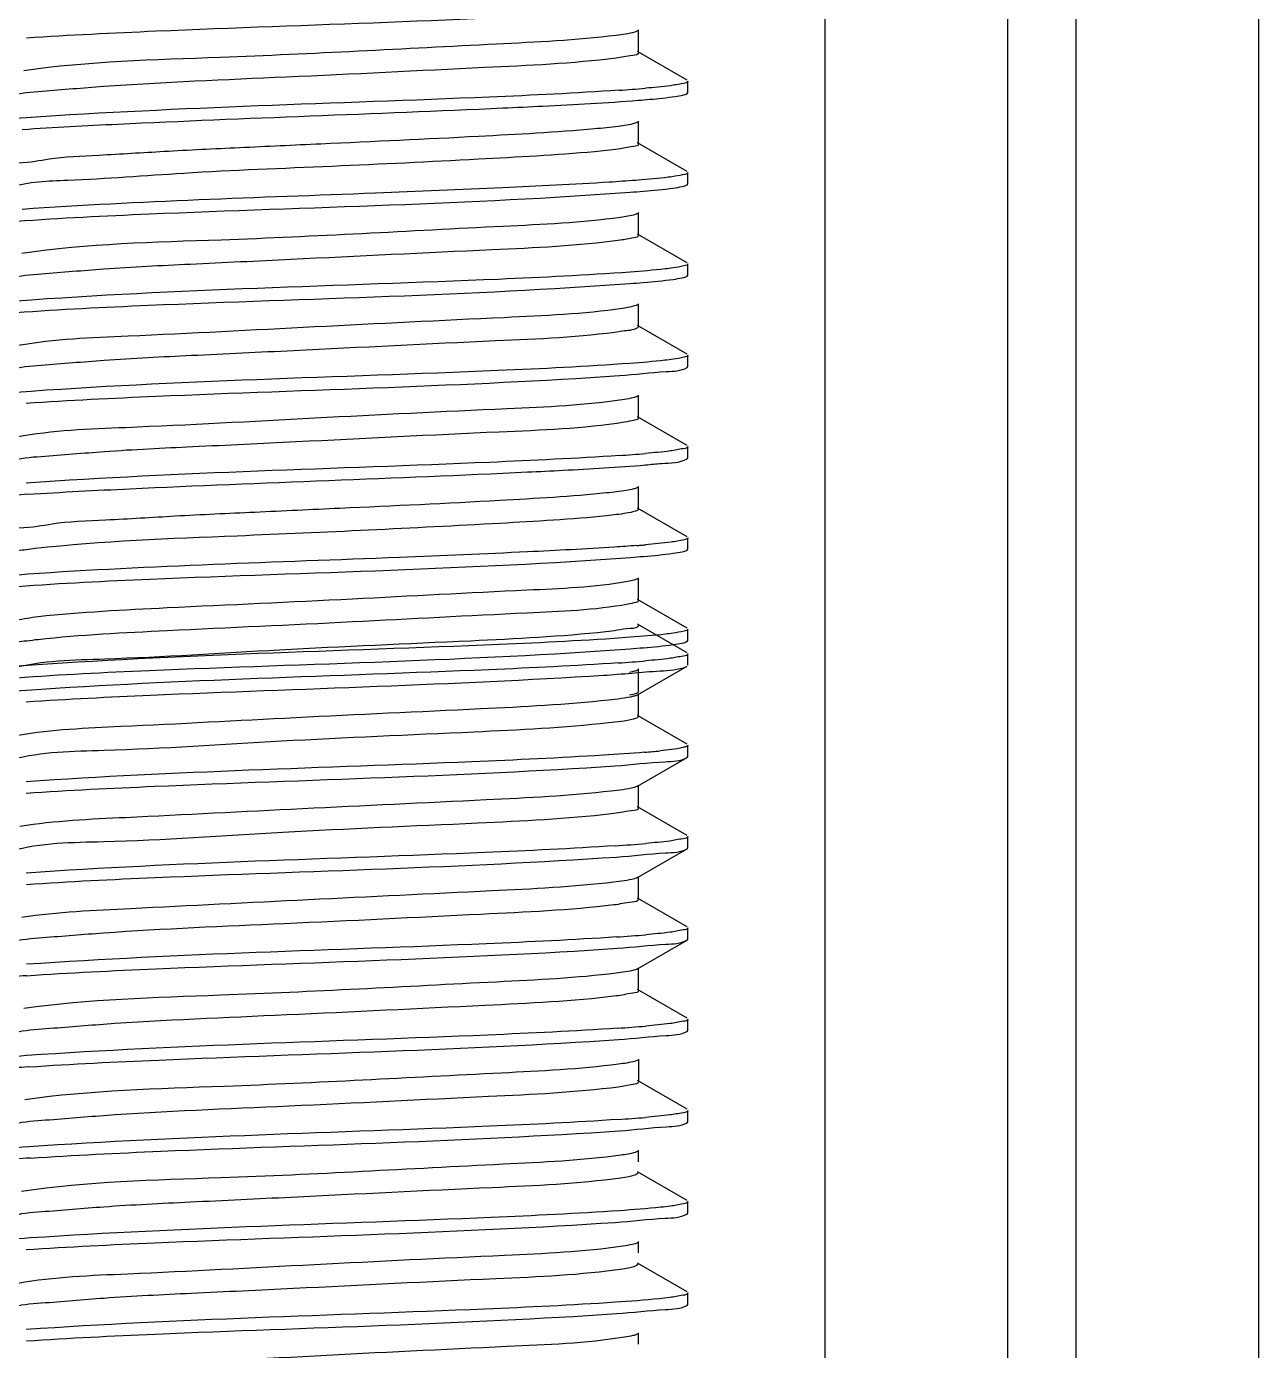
# Model space of a CAD drawing. Extents: x 1725261 to 1937680, y 860327 to 1571294.
# Drawn here: x 1825675 to 1825996.3, y 1250140.7 to 1250486 of the extents above; entities that cross this region are included whole.
import ezdxf

# ---------------------------------------------------------------- set-up
doc = ezdxf.new("R2010")
doc.units = 0
doc.header["$LTSCALE"] = 1000
doc.header["$MEASUREMENT"] = 0

msp = doc.modelspace()

# ---------------------------------------------------------------- linework, layer by layer
at = {"linetype": 'Continuous'}
for p, q in [((1825883.22, 1253335.18), (1825883.22, 1248594.16)), ((1825930.85, 1253335.18), (1825930.85, 1248594.16)), ((1825948.71, 1253335.18), (1825948.71, 1248594.16)), ((1825996.33, 1253335.18), (1825996.33, 1248594.16)), ((1825834.61, 1250479.2), (1825834.61, 1250485.16)), ((1825847.28, 1250472.02), (1825834.35, 1250479.51)), ((1825847.5, 1250468.79), (1825847.5, 1250471.76)), ((1825847.5, 1250468.79), (1825847.5, 1250471.76)), ((1825847.28, 1250468.52), (1825847.5, 1250468.79)), ((1825834.61, 1250455.39), (1825834.61, 1250461.34)), ((1825847.28, 1250448.21), (1825834.35, 1250455.69)), ((1825847.5, 1250444.97), (1825847.5, 1250447.95)), ((1825847.5, 1250444.97), (1825847.5, 1250447.95)), ((1825834.53, 1250445.95), (1825833.92, 1250445.9)), ((1825847.28, 1250444.71), (1825847.5, 1250444.97)), ((1825834.61, 1250431.58), (1825834.61, 1250437.53)), ((1825847.28, 1250424.4), (1825834.35, 1250431.88)), ((1825847.5, 1250421.16), (1825847.5, 1250424.14)), ((1825847.5, 1250421.16), (1825847.5, 1250424.14)), ((1825847.28, 1250420.9), (1825847.5, 1250421.16)), ((1825834.61, 1250407.77), (1825834.61, 1250413.72)), ((1825847.28, 1250400.58), (1825834.35, 1250408.07)), ((1825847.5, 1250397.35), (1825847.5, 1250400.32)), ((1825847.5, 1250397.35), (1825847.5, 1250400.32)), ((1825847.28, 1250397.09), (1825847.5, 1250397.35)), ((1825834.61, 1250383.95), (1825834.61, 1250389.91)), ((1825847.28, 1250376.77), (1825834.35, 1250384.25)), ((1825847.5, 1250373.53), (1825847.5, 1250376.51)), ((1825847.5, 1250373.53), (1825847.5, 1250376.51)), ((1825847.28, 1250373.27), (1825847.5, 1250373.53)), ((1825834.61, 1250360.14), (1825834.61, 1250366.09)), ((1825847.28, 1250352.96), (1825834.35, 1250360.44)), ((1825847.28, 1250349.46), (1825847.5, 1250349.72)), ((1825847.5, 1250349.72), (1825847.5, 1250352.7)), ((1825847.5, 1250349.72), (1825847.5, 1250352.7)), ((1825834.61, 1250336.33), (1825834.61, 1250342.28)), ((1825847.28, 1250329.15), (1825834.35, 1250336.63)), ((1825847.28, 1250322.69), (1825834.35, 1250330.17)), ((1825847.5, 1250325.91), (1825847.5, 1250328.89)), ((1825847.5, 1250325.91), (1825847.5, 1250328.89)), ((1825847.28, 1250325.65), (1825847.5, 1250325.91)), ((1825847.5, 1250319.45), (1825847.5, 1250322.43)), ((1825847.5, 1250319.45), (1825847.5, 1250322.43)), ((1825834.35, 1250311.71), (1825847.28, 1250319.19)), ((1825834.61, 1250312.51), (1825834.61, 1250318.47)), ((1825847.11, 1250319.11), (1825847.28, 1250319.19)), ((1825834.35, 1250311.71), (1825834.28, 1250311.67)), ((1825834.61, 1250306.06), (1825834.61, 1250312.01)), ((1825834.61, 1250306.06), (1825834.28, 1250305.71)), ((1825847.28, 1250298.88), (1825834.35, 1250306.36)), ((1825847.5, 1250295.64), (1825847.5, 1250298.62)), ((1825847.5, 1250295.64), (1825847.5, 1250298.62)), ((1825834.35, 1250287.9), (1825847.28, 1250295.38)), ((1825847.28, 1250295.38), (1825847.5, 1250295.64)), ((1825834.61, 1250282.24), (1825834.61, 1250288.2)), ((1825847.28, 1250275.06), (1825834.35, 1250282.55)), ((1825847.5, 1250271.83), (1825847.5, 1250274.8)), ((1825847.5, 1250271.83), (1825847.5, 1250274.8)), ((1825834.35, 1250264.08), (1825847.28, 1250271.57)), ((1825847.28, 1250271.57), (1825847.5, 1250271.83)), ((1825834.61, 1250258.43), (1825834.61, 1250264.38)), ((1825847.28, 1250251.25), (1825834.35, 1250258.73)), ((1825847.5, 1250248.01), (1825847.5, 1250250.99)), ((1825847.5, 1250248.01), (1825847.5, 1250250.99)), ((1825834.35, 1250240.27), (1825847.28, 1250247.75)), ((1825847.28, 1250247.75), (1825847.5, 1250248.01)), ((1825834.61, 1250234.62), (1825834.61, 1250240.57)), ((1825847.28, 1250227.44), (1825834.35, 1250234.92)), ((1825847.5, 1250224.2), (1825847.5, 1250227.18)), ((1825847.5, 1250224.2), (1825847.5, 1250227.18)), ((1825847.28, 1250223.94), (1825847.5, 1250224.2)), ((1825834.61, 1250216.72), (1825834.61, 1250210.77)), ((1825847.28, 1250203.63), (1825834.35, 1250211.11)), ((1825847.5, 1250200.39), (1825847.5, 1250203.36)), ((1825847.5, 1250200.39), (1825847.5, 1250203.36)), ((1825847.28, 1250200.13), (1825847.5, 1250200.39)), ((1825834.61, 1250189.97), (1825834.61, 1250192.95)), ((1825847.28, 1250179.81), (1825834.35, 1250187.29)), ((1825847.5, 1250176.58), (1825847.5, 1250179.55)), ((1825847.5, 1250176.58), (1825847.5, 1250179.55)), ((1825847.28, 1250176.31), (1825847.5, 1250176.58)), ((1825834.61, 1250166.17), (1825834.61, 1250169.13)), ((1825847.28, 1250156), (1825834.35, 1250163.48)), ((1825847.28, 1250152.5), (1825847.5, 1250152.76)), ((1825847.5, 1250152.76), (1825847.5, 1250155.74)), ((1825847.5, 1250152.76), (1825847.5, 1250155.74)), ((1825834.61, 1250142.36), (1825834.61, 1250145.32))]:
    msp.add_line(p, q, dxfattribs=at)
for centre, radius, start, end in [((1825802.16, 1250877.91), 409.43, 273.8331, 274.8033), ((1825802.27, 1250781.3), 408.07, 273.8423, 274.8035), ((1825702.79, 1249949.72), 415.21, 93.7981, 94.8008), ((1825806.94, 1250700.01), 350.4, 274.451, 274.6348), ((1825810.75, 1250653.02), 303.26, 274.6342, 274.8518), ((1825802.01, 1250730.4), 411.26, 273.8184, 274.8056), ((1825819.08, 1250502.76), 206.72, 274.7435, 275.8811), ((1825800.88, 1250697.04), 425.57, 273.7257, 274.8047), ((1825801.32, 1250667.69), 420.01, 273.7603, 274.8059), ((1825702.39, 1249829.33), 410.06, 93.8289, 94.8034), ((1825801.71, 1250638.95), 415.07, 273.7925, 274.8061), ((1825703.09, 1249796.73), 418.88, 93.7677, 94.8057), ((1825801.63, 1250611.31), 411.26, 273.8662, 274.8539), ((1825703.64, 1249765.94), 425.88, 93.7244, 94.8042)]:
    msp.add_arc(centre, radius, start, end, dxfattribs=at)
for points, knots in [([(1825674.96, 1250483.06), (1825686.24, 1250483.83), (1825737.76, 1250486.31), (1825789.35, 1250487.5), (1825829.53, 1250490.23)], [0, 0, 0, 0, 0.219185, 1, 1, 1, 1]), ([(1825834.35, 1250484.86), (1825834.13, 1250484.73), (1825832.29, 1250484.13), (1825830.38, 1250483.92), (1825828.74, 1250483.72)], [0, 0, 0, 0, 0.135599, 1, 1, 1, 1]), ([(1825828.74, 1250483.72), (1825818.39, 1250482.43), (1825783.9, 1250480.79), (1825732.46, 1250477.87), (1825691.18, 1250476.92), (1825674.23, 1250474.49)], [0, 0, 0, 0, 0.202178, 0.668259, 1, 1, 1, 1]), ([(1825828.74, 1250477.76), (1825817.37, 1250476.35), (1825788.66, 1250475.06), (1825744.12, 1250472.77), (1825705.54, 1250471.28), (1825681.65, 1250469.28), (1825673.47, 1250468.68), (1825670.81, 1250467.86)], [0, 0, 0, 0, 0.217203, 0.543941, 0.846117, 0.947352, 1, 1, 1, 1]), ([(1825834.61, 1250479.2), (1825834.61, 1250478.65), (1825831.67, 1250478.35), (1825830.21, 1250477.95), (1825828.74, 1250477.76)], [0, 0, 0, 0, 0.270603, 1, 1, 1, 1]), ([(1825847.5, 1250471.76), (1825847.5, 1250471.33), (1825845.22, 1250471.04), (1825844.06, 1250470.73), (1825842.91, 1250470.58)], [0, 0, 0, 0, 0.271523, 1, 1, 1, 1]), ([(1825829.53, 1250469.4), (1825818.25, 1250468.63), (1825766.73, 1250466.15), (1825715.14, 1250464.96), (1825674.96, 1250462.22)], [0, 0, 0, 0, 0.219186, 1, 1, 1, 1]), ([(1825834.53, 1250466.78), (1825835.53, 1250466.86), (1825838.76, 1250467.14), (1825841.99, 1250467.45), (1825844.2, 1250467.79)], [0, 0, 0, 0, 0.307999, 1, 1, 1, 1]), ([(1825844.2, 1250467.79), (1825844.87, 1250467.89), (1825845.9, 1250468.08), (1825846.94, 1250468.33), (1825847.27, 1250468.52)], [0, 0, 0, 0, 0.636475, 1, 1, 1, 1]), ([(1825673.85, 1250459.17), (1825682.15, 1250459.75), (1825723.92, 1250461.9), (1825765.72, 1250463.25), (1825799.19, 1250464.79)], [0, 0, 0, 0, 0.198843, 1, 1, 1, 1]), ([(1825799.19, 1250464.79), (1825802.68, 1250464.94), (1825814.47, 1250465.51), (1825826.26, 1250466.13), (1825834.53, 1250466.78)], [0, 0, 0, 0, 0.29642, 1, 1, 1, 1]), ([(1825674.96, 1250462.22), (1825670.86, 1250461.94), (1825665.1, 1250461.14), (1825658.83, 1250461.04), (1825657.23, 1250460.12)], [0, 0, 0, 0, 0.6903, 1, 1, 1, 1]), ([(1825834.35, 1250461.04), (1825834.14, 1250460.92), (1825832.51, 1250460.37), (1825830.8, 1250460.17), (1825829.34, 1250459.98)], [0, 0, 0, 0, 0.138888, 1, 1, 1, 1]), ([(1825792.84, 1250457.34), (1825779.14, 1250456.62), (1825758.35, 1250455.68), (1825731.04, 1250454.4), (1825711.6, 1250453.5), (1825695.42, 1250452.41), (1825681.76, 1250451.89), (1825675.52, 1250450.32), (1825669.89, 1250450.42), (1825669.89, 1250449.44)], [0, 0, 0, 0, 0.333656, 0.505798, 0.66612, 0.803713, 0.909344, 0.976032, 1, 1, 1, 1]), ([(1825829.34, 1250459.98), (1825827.29, 1250459.71), (1825815.14, 1250458.51), (1825802.95, 1250457.88), (1825792.84, 1250457.34)], [0, 0, 0, 0, 0.16974, 1, 1, 1, 1]), ([(1825829.34, 1250454.03), (1825827.29, 1250453.76), (1825815.14, 1250452.56), (1825802.95, 1250451.93), (1825792.84, 1250451.39)], [0, 0, 0, 0, 0.16974, 1, 1, 1, 1]), ([(1825834.61, 1250455.39), (1825834.61, 1250454.89), (1825831.99, 1250454.56), (1825830.66, 1250454.2), (1825829.34, 1250454.03)], [0, 0, 0, 0, 0.272538, 1, 1, 1, 1]), ([(1825792.84, 1250451.39), (1825780.12, 1250450.72), (1825754.52, 1250449.47), (1825718.7, 1250448.12), (1825690.9, 1250445.88), (1825675.51, 1250445.56), (1825670.74, 1250444.03)], [0, 0, 0, 0, 0.312169, 0.628846, 0.877123, 1, 1, 1, 1]), ([(1825844.2, 1250446.95), (1825843.59, 1250446.86), (1825840.38, 1250446.43), (1825837.15, 1250446.15), (1825834.53, 1250445.95)], [0, 0, 0, 0, 0.190994, 1, 1, 1, 1]), ([(1825847.5, 1250447.95), (1825847.5, 1250447.63), (1825845.91, 1250447.29), (1825845.03, 1250447.08), (1825844.2, 1250446.95)], [0, 0, 0, 0, 0.277611, 1, 1, 1, 1]), ([(1825672.39, 1250435.25), (1825683.89, 1250436.09), (1825737.24, 1250438.69), (1825790.67, 1250439.73), (1825832.43, 1250442.81)], [0, 0, 0, 0, 0.216008, 1, 1, 1, 1]), ([(1825799.19, 1250443.95), (1825788.12, 1250443.44), (1825746.34, 1250441.67), (1825704.52, 1250440.48), (1825673.85, 1250438.33)], [0, 0, 0, 0, 0.264864, 1, 1, 1, 1]), ([(1825833.92, 1250445.9), (1825831.6, 1250445.72), (1825820.03, 1250444.93), (1825808.44, 1250444.37), (1825799.19, 1250443.95)], [0, 0, 0, 0, 0.200777, 1, 1, 1, 1]), ([(1825832.43, 1250442.81), (1825833.58, 1250442.9), (1825837.33, 1250443.19), (1825841.08, 1250443.53), (1825843.66, 1250443.89)], [0, 0, 0, 0, 0.307522, 1, 1, 1, 1]), ([(1825843.66, 1250443.89), (1825844.45, 1250444), (1825845.65, 1250444.22), (1825846.89, 1250444.49), (1825847.27, 1250444.71)], [0, 0, 0, 0, 0.642871, 1, 1, 1, 1]), ([(1825829.91, 1250436.24), (1825819.76, 1250434.84), (1825784.95, 1250433.29), (1825732.99, 1250430.17), (1825690.92, 1250429.4), (1825673.75, 1250426.79)], [0, 0, 0, 0, 0.196411, 0.666993, 1, 1, 1, 1]), ([(1825834.35, 1250437.23), (1825834.16, 1250437.12), (1825832.72, 1250436.61), (1825831.2, 1250436.42), (1825829.91, 1250436.24)], [0, 0, 0, 0, 0.142204, 1, 1, 1, 1]), ([(1825829.91, 1250430.29), (1825818.8, 1250428.76), (1825790.08, 1250427.53), (1825752.66, 1250425.65), (1825718.91, 1250424.05), (1825697.16, 1250422.99), (1825681.58, 1250421.62), (1825673.29, 1250421.07), (1825670.67, 1250420.2)], [0, 0, 0, 0, 0.210757, 0.539438, 0.704601, 0.845971, 0.948094, 1, 1, 1, 1]), ([(1825834.61, 1250431.58), (1825834.61, 1250431.13), (1825832.3, 1250430.77), (1825831.09, 1250430.45), (1825829.91, 1250430.29)], [0, 0, 0, 0, 0.27426, 1, 1, 1, 1]), ([(1825843.66, 1250423.06), (1825842.95, 1250422.96), (1825839.21, 1250422.5), (1825835.46, 1250422.2), (1825832.43, 1250421.98)], [0, 0, 0, 0, 0.191306, 1, 1, 1, 1]), ([(1825847.5, 1250424.14), (1825847.5, 1250423.77), (1825845.62, 1250423.45), (1825844.62, 1250423.19), (1825843.66, 1250423.06)], [0, 0, 0, 0, 0.274588, 1, 1, 1, 1]), ([(1825672.24, 1250411.43), (1825683.73, 1250412.27), (1825737.12, 1250414.87), (1825790.57, 1250415.92), (1825832.38, 1250419)], [0, 0, 0, 0, 0.215575, 1, 1, 1, 1]), ([(1825832.43, 1250421.98), (1825820.99, 1250421.13), (1825767.64, 1250418.53), (1825714.21, 1250417.47), (1825672.39, 1250414.41)], [0, 0, 0, 0, 0.214793, 1, 1, 1, 1]), ([(1825832.38, 1250419), (1825833.54, 1250419.08), (1825837.3, 1250419.38), (1825841.06, 1250419.71), (1825843.64, 1250420.08)], [0, 0, 0, 0, 0.307509, 1, 1, 1, 1]), ([(1825843.64, 1250420.08), (1825844.44, 1250420.19), (1825845.65, 1250420.4), (1825846.89, 1250420.68), (1825847.27, 1250420.9)], [0, 0, 0, 0, 0.64301, 1, 1, 1, 1]), ([(1825830.45, 1250412.51), (1825820.25, 1250411.01), (1825793.39, 1250409.84), (1825750.4, 1250407.72), (1825708.18, 1250405.44), (1825682.27, 1250404.47), (1825672.83, 1250402.83)], [0, 0, 0, 0, 0.195765, 0.5095, 0.817954, 1, 1, 1, 1]), ([(1825834.35, 1250413.42), (1825833.93, 1250413.18), (1825832.6, 1250412.87), (1825831.29, 1250412.63), (1825830.45, 1250412.51)], [0, 0, 0, 0, 0.360057, 1, 1, 1, 1]), ([(1825830.45, 1250406.55), (1825819.49, 1250404.95), (1825790.78, 1250403.79), (1825753.3, 1250401.86), (1825719.27, 1250400.25), (1825697.28, 1250399.19), (1825681.58, 1250397.79), (1825673.23, 1250397.26), (1825670.62, 1250396.36)], [0, 0, 0, 0, 0.20733, 0.536865, 0.70321, 0.84565, 0.948324, 1, 1, 1, 1]), ([(1825834.61, 1250407.77), (1825834.61, 1250407.63), (1825833.16, 1250406.66), (1825831.77, 1250406.75), (1825830.45, 1250406.55)], [0, 0, 0, 0, 0.0912, 1, 1, 1, 1]), ([(1825832.38, 1250398.16), (1825820.92, 1250397.32), (1825767.54, 1250394.71), (1825714.08, 1250393.66), (1825672.24, 1250390.59)], [0, 0, 0, 0, 0.215095, 1, 1, 1, 1]), ([(1825843.64, 1250399.24), (1825842.93, 1250399.14), (1825839.19, 1250398.68), (1825835.42, 1250398.38), (1825832.38, 1250398.16)], [0, 0, 0, 0, 0.191314, 1, 1, 1, 1]), ([(1825847.5, 1250400.32), (1825847.5, 1250399.95), (1825845.61, 1250399.63), (1825844.61, 1250399.38), (1825843.64, 1250399.24)], [0, 0, 0, 0, 0.274525, 1, 1, 1, 1]), ([(1825674.88, 1250387.8), (1825686.17, 1250388.57), (1825737.74, 1250391.06), (1825789.38, 1250392.24), (1825829.61, 1250394.99)], [0, 0, 0, 0, 0.219065, 1, 1, 1, 1]), ([(1825829.61, 1250394.99), (1825833.7, 1250395.27), (1825839.43, 1250396.06), (1825845.68, 1250396.17), (1825847.27, 1250397.09)], [0, 0, 0, 0, 0.690194, 1, 1, 1, 1]), ([(1825830.95, 1250388.77), (1825820.82, 1250387.19), (1825793.78, 1250386.08), (1825750.41, 1250383.92), (1825707.83, 1250381.55), (1825681.76, 1250380.69), (1825672.41, 1250378.94)], [0, 0, 0, 0, 0.193557, 0.5097, 0.820432, 1, 1, 1, 1]), ([(1825834.35, 1250389.6), (1825833.98, 1250389.39), (1825832.82, 1250389.1), (1825831.68, 1250388.89), (1825830.95, 1250388.77)], [0, 0, 0, 0, 0.365495, 1, 1, 1, 1]), ([(1825830.95, 1250382.82), (1825820.16, 1250381.13), (1825791.48, 1250380.05), (1825753.97, 1250378.07), (1825719.65, 1250376.45), (1825697.42, 1250375.4), (1825681.6, 1250373.96), (1825673.18, 1250373.46), (1825670.58, 1250372.54)], [0, 0, 0, 0, 0.203778, 0.534105, 0.701642, 0.84519, 0.948477, 1, 1, 1, 1]), ([(1825834.61, 1250383.95), (1825834.61, 1250383.59), (1825832.85, 1250383.2), (1825831.87, 1250382.96), (1825830.95, 1250382.82)], [0, 0, 0, 0, 0.279238, 1, 1, 1, 1]), ([(1825829.61, 1250374.15), (1825818.33, 1250373.38), (1825766.75, 1250370.9), (1825715.11, 1250369.71), (1825674.88, 1250366.96)], [0, 0, 0, 0, 0.219073, 1, 1, 1, 1]), ([(1825847.5, 1250376.51), (1825847.5, 1250376.08), (1825845.23, 1250375.79), (1825844.08, 1250375.48), (1825842.93, 1250375.33)], [0, 0, 0, 0, 0.271595, 1, 1, 1, 1]), ([(1825805.69, 1250369.84), (1825808.75, 1250369.99), (1825819, 1250370.5), (1825829.24, 1250371.08), (1825836.4, 1250371.69)], [0, 0, 0, 0, 0.29883, 1, 1, 1, 1]), ([(1825836.4, 1250371.69), (1825837.8, 1250371.81), (1825841.38, 1250372.29), (1825845.32, 1250372.14), (1825847.27, 1250373.27)], [0, 0, 0, 0, 0.383631, 1, 1, 1, 1]), ([(1825675.29, 1250364.02), (1825684.16, 1250364.61), (1825727.62, 1250366.79), (1825771.11, 1250368.18), (1825805.69, 1250369.84)], [0, 0, 0, 0, 0.204374, 1, 1, 1, 1]), ([(1825831.42, 1250365.03), (1825829.72, 1250364.75), (1825818.76, 1250363.5), (1825807.75, 1250362.91), (1825798.46, 1250362.4)], [0, 0, 0, 0, 0.156149, 1, 1, 1, 1]), ([(1825834.35, 1250365.79), (1825834.02, 1250365.6), (1825833.03, 1250365.33), (1825832.05, 1250365.14), (1825831.42, 1250365.03)], [0, 0, 0, 0, 0.371732, 1, 1, 1, 1]), ([(1825798.46, 1250362.4), (1825784.54, 1250361.62), (1825763.22, 1250360.65), (1825735, 1250359.33), (1825714.49, 1250358.41), (1825697.28, 1250357.26), (1825682.64, 1250356.76), (1825675.98, 1250355.06), (1825669.88, 1250355.24), (1825669.89, 1250354.19)], [0, 0, 0, 0, 0.324234, 0.49621, 0.658258, 0.798515, 0.906808, 0.975392, 1, 1, 1, 1]), ([(1825834.61, 1250360.14), (1825834.61, 1250359.82), (1825833.1, 1250359.42), (1825832.23, 1250359.22), (1825831.42, 1250359.08)], [0, 0, 0, 0, 0.282702, 1, 1, 1, 1]), ([(1825798.46, 1250356.44), (1825775.63, 1250355.17), (1825735.24, 1250353.25), (1825694.76, 1250351.79), (1825677.27, 1250349.85)], [0, 0, 0, 0, 0.565123, 1, 1, 1, 1]), ([(1825831.42, 1250359.08), (1825829.72, 1250358.8), (1825818.76, 1250357.54), (1825807.75, 1250356.96), (1825798.46, 1250356.44)], [0, 0, 0, 0, 0.156149, 1, 1, 1, 1]), ([(1825677.27, 1250349.85), (1825676.49, 1250349.76), (1825674.24, 1250349.47), (1825671.93, 1250349.22), (1825670.54, 1250348.71)], [0, 0, 0, 0, 0.346329, 1, 1, 1, 1]), ([(1825834.13, 1250350.67), (1825832.19, 1250350.51), (1825822.72, 1250349.85), (1825813.24, 1250349.37), (1825805.69, 1250349)], [0, 0, 0, 0, 0.20481, 1, 1, 1, 1]), ([(1825844.68, 1250351.77), (1825844.16, 1250351.69), (1825841.41, 1250351.29), (1825838.64, 1250351.04), (1825836.4, 1250350.85)], [0, 0, 0, 0, 0.190734, 1, 1, 1, 1]), ([(1825847.5, 1250352.7), (1825847.5, 1250352.42), (1825846.16, 1250352.07), (1825845.39, 1250351.89), (1825844.68, 1250351.77)], [0, 0, 0, 0, 0.281222, 1, 1, 1, 1]), ([(1825672.59, 1250340.01), (1825684.12, 1250340.85), (1825737.43, 1250343.45), (1825790.81, 1250344.49), (1825832.5, 1250347.57)], [0, 0, 0, 0, 0.21664, 1, 1, 1, 1]), ([(1825805.69, 1250349), (1825794.55, 1250348.47), (1825751.08, 1250346.59), (1825707.57, 1250345.36), (1825675.29, 1250343.18)], [0, 0, 0, 0, 0.256445, 1, 1, 1, 1]), ([(1825832.5, 1250347.57), (1825833.65, 1250347.65), (1825837.38, 1250347.94), (1825841.11, 1250348.28), (1825843.68, 1250348.64)], [0, 0, 0, 0, 0.30754, 1, 1, 1, 1]), ([(1825843.68, 1250348.64), (1825844.46, 1250348.76), (1825845.66, 1250348.97), (1825846.89, 1250349.24), (1825847.27, 1250349.46)], [0, 0, 0, 0, 0.64268, 1, 1, 1, 1]), ([(1825675.29, 1250343.18), (1825671.11, 1250342.9), (1825665.25, 1250342.09), (1825658.85, 1250341.99), (1825657.23, 1250341.05)], [0, 0, 0, 0, 0.690599, 1, 1, 1, 1]), ([(1825831.86, 1250341.3), (1825823.17, 1250339.74), (1825799.08, 1250338.8), (1825759.06, 1250336.55), (1825716.53, 1250334.65), (1825689.17, 1250333.26), (1825677.97, 1250332.07)], [0, 0, 0, 0, 0.17175, 0.467319, 0.780864, 1, 1, 1, 1]), ([(1825834.35, 1250341.98), (1825834.07, 1250341.82), (1825833.23, 1250341.57), (1825832.39, 1250341.39), (1825831.86, 1250341.3)], [0, 0, 0, 0, 0.378304, 1, 1, 1, 1]), ([(1825834.61, 1250336.33), (1825834.61, 1250336.04), (1825833.33, 1250335.65), (1825832.56, 1250335.47), (1825831.86, 1250335.34)], [0, 0, 0, 0, 0.286254, 1, 1, 1, 1]), ([(1825831.86, 1250335.34), (1825823.17, 1250333.78), (1825799.08, 1250332.84), (1825759.06, 1250330.59), (1825716.53, 1250328.7), (1825689.17, 1250327.31), (1825677.97, 1250326.11)], [0, 0, 0, 0, 0.17175, 0.467319, 0.780864, 1, 1, 1, 1]), ([(1825677.97, 1250332.07), (1825675.95, 1250331.85), (1825674.03, 1250331.25), (1825669.88, 1250331.11), (1825669.89, 1250330.37)], [0, 0, 0, 0, 0.733425, 1, 1, 1, 1]), ([(1825834.61, 1250329.87), (1825834.61, 1250329.1), (1825830.24, 1250328.99), (1825828.23, 1250328.35), (1825826.11, 1250328.13)], [0, 0, 0, 0, 0.266085, 1, 1, 1, 1]), ([(1825847.5, 1250328.89), (1825847.5, 1250328.52), (1825845.63, 1250328.2), (1825844.64, 1250327.94), (1825843.68, 1250327.81)], [0, 0, 0, 0, 0.274675, 1, 1, 1, 1]), ([(1825677.97, 1250326.11), (1825676.99, 1250326.01), (1825674.4, 1250325.62), (1825671.59, 1250325.56), (1825670.15, 1250324.72)], [0, 0, 0, 0, 0.373138, 1, 1, 1, 1]), ([(1825826.11, 1250328.13), (1825814.39, 1250326.91), (1825786, 1250325.47), (1825742.36, 1250323.68), (1825702.67, 1250321), (1825679.12, 1250320.63), (1825671.28, 1250318.66)], [0, 0, 0, 0, 0.227857, 0.549507, 0.843778, 1, 1, 1, 1]), ([(1825832.5, 1250326.73), (1825821.09, 1250325.89), (1825767.79, 1250323.28), (1825714.41, 1250322.21), (1825672.59, 1250319.18)], [0, 0, 0, 0, 0.214363, 1, 1, 1, 1]), ([(1825843.68, 1250327.81), (1825842.97, 1250327.71), (1825839.25, 1250327.25), (1825835.52, 1250326.95), (1825832.5, 1250326.73)], [0, 0, 0, 0, 0.191294, 1, 1, 1, 1]), ([(1825843.66, 1250324.83), (1825844.45, 1250324.94), (1825845.66, 1250325.15), (1825846.89, 1250325.43), (1825847.27, 1250325.65)], [0, 0, 0, 0, 0.642865, 1, 1, 1, 1]), ([(1825672.39, 1250316.19), (1825683.9, 1250317.03), (1825737.25, 1250319.63), (1825790.68, 1250320.67), (1825832.43, 1250323.75)], [0, 0, 0, 0, 0.216028, 1, 1, 1, 1]), ([(1825832.43, 1250323.75), (1825833.59, 1250323.83), (1825837.33, 1250324.13), (1825841.08, 1250324.46), (1825843.66, 1250324.83)], [0, 0, 0, 0, 0.307523, 1, 1, 1, 1]), ([(1825847.5, 1250322.43), (1825847.5, 1250322), (1825845.23, 1250321.71), (1825844.08, 1250321.4), (1825842.93, 1250321.25)], [0, 0, 0, 0, 0.271575, 1, 1, 1, 1]), ([(1825829.4, 1250320.05), (1825818.12, 1250319.29), (1825766.66, 1250316.81), (1825715.13, 1250315.62), (1825675.01, 1250312.89)], [0, 0, 0, 0, 0.219473, 1, 1, 1, 1]), ([(1825825.47, 1250316.82), (1825830.41, 1250317.13), (1825837.52, 1250317.94), (1825845, 1250318.18), (1825847.11, 1250319.11)], [0, 0, 0, 0, 0.681451, 1, 1, 1, 1]), ([(1825674.9, 1250309.91), (1825685.69, 1250310.64), (1825735.88, 1250313.07), (1825786.12, 1250314.37), (1825825.47, 1250316.82)], [0, 0, 0, 0, 0.215245, 1, 1, 1, 1]), ([(1825834.35, 1250318.17), (1825834.11, 1250318.03), (1825833.41, 1250317.8), (1825832.71, 1250317.65), (1825832.27, 1250317.56)], [0, 0, 0, 0, 0.385895, 1, 1, 1, 1]), ([(1825675.01, 1250312.89), (1825670.89, 1250312.61), (1825665.12, 1250311.81), (1825658.83, 1250311.7), (1825657.23, 1250310.78)], [0, 0, 0, 0, 0.690338, 1, 1, 1, 1]), ([(1825834.28, 1250311.67), (1825833.98, 1250311.51), (1825831.52, 1250310.83), (1825829, 1250310.59), (1825826.82, 1250310.35)], [0, 0, 0, 0, 0.133347, 1, 1, 1, 1]), ([(1825834.61, 1250312.51), (1825834.61, 1250312.27), (1825833.55, 1250311.88), (1825832.86, 1250311.72), (1825832.27, 1250311.61)], [0, 0, 0, 0, 0.290879, 1, 1, 1, 1]), ([(1825826.82, 1250310.35), (1825815.73, 1250309.15), (1825788.5, 1250307.77), (1825746.05, 1250305.86), (1825705.89, 1250303.63), (1825681.63, 1250302.65), (1825672.82, 1250301.12)], [0, 0, 0, 0, 0.216982, 0.529712, 0.826099, 1, 1, 1, 1]), ([(1825834.28, 1250305.71), (1825833.98, 1250305.56), (1825831.52, 1250304.87), (1825829, 1250304.63), (1825826.82, 1250304.4)], [0, 0, 0, 0, 0.133347, 1, 1, 1, 1]), ([(1825826.82, 1250304.4), (1825815.17, 1250303.13), (1825786.66, 1250301.7), (1825742.71, 1250299.92), (1825702.7, 1250297.1), (1825678.92, 1250296.89), (1825671.12, 1250294.81)], [0, 0, 0, 0, 0.225438, 0.548607, 0.844824, 1, 1, 1, 1]), ([(1825847.11, 1250298.27), (1825846.82, 1250298.14), (1825844.56, 1250297.55), (1825842.25, 1250297.34), (1825840.26, 1250297.13)], [0, 0, 0, 0, 0.138302, 1, 1, 1, 1]), ([(1825847.5, 1250298.62), (1825847.5, 1250298.55), (1825847.37, 1250298.39), (1825847.22, 1250298.32), (1825847.11, 1250298.27)], [0, 0, 0, 0, 0.368034, 1, 1, 1, 1]), ([(1825825.47, 1250295.99), (1825814.04, 1250295.27), (1825763.85, 1250292.91), (1825713.6, 1250291.71), (1825674.9, 1250289.07)], [0, 0, 0, 0, 0.227972, 1, 1, 1, 1]), ([(1825828.53, 1250293.21), (1825832.88, 1250293.49), (1825838.95, 1250294.34), (1825845.59, 1250294.41), (1825847.27, 1250295.38)], [0, 0, 0, 0, 0.691294, 1, 1, 1, 1]), ([(1825674.85, 1250286.09), (1825686, 1250286.85), (1825737.23, 1250289.32), (1825788.51, 1250290.55), (1825828.53, 1250293.21)], [0, 0, 0, 0, 0.217913, 1, 1, 1, 1]), ([(1825834.35, 1250287.9), (1825834.09, 1250287.74), (1825831.84, 1250287.06), (1825829.52, 1250286.84), (1825827.51, 1250286.61)], [0, 0, 0, 0, 0.130217, 1, 1, 1, 1]), ([(1825827.51, 1250286.61), (1825816.67, 1250285.38), (1825789.75, 1250284.03), (1825747.51, 1250282.09), (1825707.01, 1250279.92), (1825682.37, 1250278.86), (1825673.27, 1250277.38)], [0, 0, 0, 0, 0.211892, 0.522694, 0.821014, 1, 1, 1, 1]), ([(1825827.51, 1250280.66), (1825815.94, 1250279.35), (1825787.34, 1250277.92), (1825743.11, 1250276.15), (1825702.79, 1250273.21), (1825678.77, 1250273.15), (1825671, 1250270.96)], [0, 0, 0, 0, 0.222801, 0.547327, 0.845545, 1, 1, 1, 1]), ([(1825834.61, 1250282.24), (1825834.62, 1250281.59), (1825831, 1250281.37), (1825829.29, 1250280.86), (1825827.51, 1250280.66)], [0, 0, 0, 0, 0.26802, 1, 1, 1, 1]), ([(1825847.5, 1250274.8), (1825847.5, 1250274.36), (1825845.14, 1250274.08), (1825843.95, 1250273.75), (1825842.76, 1250273.6)], [0, 0, 0, 0, 0.270977, 1, 1, 1, 1]), ([(1825828.53, 1250272.37), (1825817.19, 1250271.62), (1825765.97, 1250269.16), (1825714.68, 1250267.97), (1825674.85, 1250265.26)], [0, 0, 0, 0, 0.221636, 1, 1, 1, 1]), ([(1825828.86, 1250269.42), (1825833.13, 1250269.7), (1825839.1, 1250270.53), (1825845.62, 1250270.61), (1825847.27, 1250271.57)], [0, 0, 0, 0, 0.690984, 1, 1, 1, 1]), ([(1825674.95, 1250262.29), (1825686.15, 1250263.05), (1825737.45, 1250265.52), (1825788.82, 1250266.73), (1825828.86, 1250269.42)], [0, 0, 0, 0, 0.218477, 1, 1, 1, 1]), ([(1825834.35, 1250264.08), (1825834.11, 1250263.94), (1825832.08, 1250263.31), (1825829.98, 1250263.09), (1825828.17, 1250262.88)], [0, 0, 0, 0, 0.13294, 1, 1, 1, 1]), ([(1825828.17, 1250262.88), (1825817.58, 1250261.62), (1825790.99, 1250260.29), (1825748.97, 1250258.32), (1825708.15, 1250256.2), (1825683.14, 1250255.07), (1825673.76, 1250253.65)], [0, 0, 0, 0, 0.206815, 0.515694, 0.81594, 1, 1, 1, 1]), ([(1825828.17, 1250256.92), (1825816.69, 1250255.56), (1825788.02, 1250254.23), (1825743.67, 1250251.99), (1825705.43, 1250250.48), (1825681.72, 1250248.53), (1825673.57, 1250247.91), (1825670.89, 1250247.12)], [0, 0, 0, 0, 0.21995, 0.54567, 0.845919, 0.946858, 1, 1, 1, 1]), ([(1825834.61, 1250258.43), (1825834.62, 1250257.83), (1825831.36, 1250257.57), (1825829.78, 1250257.11), (1825828.17, 1250256.92)], [0, 0, 0, 0, 0.269268, 1, 1, 1, 1]), ([(1825847.5, 1250250.99), (1825847.5, 1250250.55), (1825845.18, 1250250.27), (1825844.01, 1250249.95), (1825842.84, 1250249.8)], [0, 0, 0, 0, 0.271239, 1, 1, 1, 1]), ([(1825828.86, 1250248.58), (1825817.55, 1250247.82), (1825766.25, 1250245.36), (1825714.88, 1250244.17), (1825674.95, 1250241.45)], [0, 0, 0, 0, 0.220782, 1, 1, 1, 1]), ([(1825829.16, 1250245.62), (1825833.36, 1250245.91), (1825839.23, 1250246.72), (1825845.64, 1250246.82), (1825847.27, 1250247.75)], [0, 0, 0, 0, 0.690688, 1, 1, 1, 1]), ([(1825675.01, 1250238.48), (1825686.24, 1250239.24), (1825737.63, 1250241.72), (1825789.07, 1250242.92), (1825829.16, 1250245.62)], [0, 0, 0, 0, 0.2189, 1, 1, 1, 1]), ([(1825828.8, 1250239.14), (1825818.47, 1250237.85), (1825784, 1250236.21), (1825732.56, 1250233.29), (1825691.25, 1250232.33), (1825674.28, 1250229.91)], [0, 0, 0, 0, 0.201754, 0.667715, 1, 1, 1, 1]), ([(1825834.35, 1250240.27), (1825834.13, 1250240.14), (1825832.31, 1250239.55), (1825830.42, 1250239.34), (1825828.8, 1250239.14)], [0, 0, 0, 0, 0.135878, 1, 1, 1, 1]), ([(1825828.8, 1250233.19), (1825817.43, 1250231.77), (1825788.72, 1250230.48), (1825744.16, 1250228.18), (1825705.56, 1250226.7), (1825681.65, 1250224.7), (1825673.46, 1250224.1), (1825670.8, 1250223.28)], [0, 0, 0, 0, 0.216944, 0.543769, 0.846123, 0.94739, 1, 1, 1, 1]), ([(1825834.61, 1250234.62), (1825834.61, 1250234.07), (1825831.69, 1250233.77), (1825830.25, 1250233.37), (1825828.8, 1250233.19)], [0, 0, 0, 0, 0.270735, 1, 1, 1, 1]), ([(1825847.5, 1250227.18), (1825847.5, 1250226.74), (1825845.21, 1250226.46), (1825844.05, 1250226.14), (1825842.89, 1250225.99)], [0, 0, 0, 0, 0.271443, 1, 1, 1, 1]), ([(1825829.16, 1250224.79), (1825817.87, 1250224.02), (1825766.48, 1250221.55), (1825715.04, 1250220.36), (1825675.01, 1250217.64)], [0, 0, 0, 0, 0.220034, 1, 1, 1, 1]), ([(1825675.57, 1250214.7), (1825686.85, 1250215.46), (1825738.12, 1250217.92), (1825789.44, 1250219.15), (1825829.36, 1250221.82)], [0, 0, 0, 0, 0.220426, 1, 1, 1, 1]), ([(1825829.36, 1250221.82), (1825833.51, 1250222.1), (1825839.35, 1250222.83), (1825845.63, 1250223.07), (1825847.27, 1250223.96)], [0, 0, 0, 0, 0.69021, 1, 1, 1, 1]), ([(1825675.01, 1250217.64), (1825670.89, 1250217.36), (1825665.12, 1250216.56), (1825658.83, 1250216.45), (1825657.23, 1250215.53)], [0, 0, 0, 0, 0.690334, 1, 1, 1, 1]), ([(1825829.39, 1250215.4), (1825819.26, 1250214.07), (1825784.93, 1250212.47), (1825733.36, 1250209.53), (1825691.75, 1250208.53), (1825674.51, 1250206.13)], [0, 0, 0, 0, 0.197543, 0.663489, 1, 1, 1, 1]), ([(1825834.35, 1250216.46), (1825834.14, 1250216.34), (1825832.53, 1250215.79), (1825830.84, 1250215.59), (1825829.39, 1250215.4)], [0, 0, 0, 0, 0.139149, 1, 1, 1, 1]), ([(1825829.39, 1250209.45), (1825818.16, 1250207.97), (1825789.42, 1250206.72), (1825744.69, 1250204.38), (1825705.71, 1250202.91), (1825681.6, 1250200.86), (1825673.36, 1250200.29), (1825670.73, 1250199.44)], [0, 0, 0, 0, 0.213782, 0.541615, 0.846127, 0.947805, 1, 1, 1, 1]), ([(1825834.61, 1250210.77), (1825834.5, 1250210.27), (1825832.1, 1250210.01), (1825830.68, 1250209.62), (1825829.39, 1250209.45)], [0, 0, 0, 0, 0.283505, 1, 1, 1, 1]), ([(1825847.5, 1250203.36), (1825847.5, 1250202.92), (1825845.17, 1250202.58), (1825843.96, 1250202.31), (1825842.77, 1250202.17)], [0, 0, 0, 0, 0.273218, 1, 1, 1, 1]), ([(1825829.36, 1250200.99), (1825818.15, 1250200.22), (1825766.88, 1250197.77), (1825715.56, 1250196.55), (1825675.57, 1250193.86)], [0, 0, 0, 0, 0.218989, 1, 1, 1, 1]), ([(1825675.98, 1250190.92), (1825687.32, 1250191.67), (1825738.54, 1250194.12), (1825789.83, 1250195.31), (1825829.64, 1250198.03)], [0, 0, 0, 0, 0.22166, 1, 1, 1, 1]), ([(1825829.64, 1250198.03), (1825833.72, 1250198.31), (1825839.45, 1250199.1), (1825845.68, 1250199.21), (1825847.27, 1250200.13)], [0, 0, 0, 0, 0.690165, 1, 1, 1, 1]), ([(1825675.57, 1250193.86), (1825671.32, 1250193.58), (1825665.37, 1250192.76), (1825658.88, 1250192.67), (1825657.23, 1250191.72)], [0, 0, 0, 0, 0.690918, 1, 1, 1, 1]), ([(1825829.96, 1250191.67), (1825819.81, 1250190.26), (1825784.95, 1250188.71), (1825732.96, 1250185.57), (1825690.85, 1250184.83), (1825673.69, 1250182.2)], [0, 0, 0, 0, 0.196293, 0.667285, 1, 1, 1, 1]), ([(1825834.35, 1250192.65), (1825834.16, 1250192.54), (1825832.73, 1250192.03), (1825831.23, 1250191.84), (1825829.96, 1250191.67)], [0, 0, 0, 0, 0.142507, 1, 1, 1, 1]), ([(1825834.35, 1250187.29), (1825835.02, 1250186.91), (1825831.73, 1250185.81), (1825830.77, 1250185.83), (1825829.96, 1250185.71)], [0, 0, 0, 0, 0.48462, 1, 1, 1, 1]), ([(1825829.96, 1250185.71), (1825818.86, 1250184.17), (1825790.13, 1250182.96), (1825752.71, 1250181.06), (1825718.94, 1250179.46), (1825697.17, 1250178.41), (1825681.58, 1250177.03), (1825673.29, 1250176.48), (1825670.67, 1250175.61)], [0, 0, 0, 0, 0.210475, 0.53923, 0.704492, 0.84595, 0.948117, 1, 1, 1, 1]), ([(1825829.64, 1250177.19), (1825818.5, 1250176.43), (1825767.27, 1250173.96), (1825715.99, 1250172.74), (1825675.98, 1250170.08)], [0, 0, 0, 0, 0.21791, 1, 1, 1, 1]), ([(1825842.94, 1250178.37), (1825842.09, 1250178.26), (1825837.67, 1250177.76), (1825833.23, 1250177.44), (1825829.64, 1250177.19)], [0, 0, 0, 0, 0.191746, 1, 1, 1, 1]), ([(1825847.5, 1250179.55), (1825847.5, 1250179.12), (1825845.23, 1250178.83), (1825844.08, 1250178.52), (1825842.94, 1250178.37)], [0, 0, 0, 0, 0.271633, 1, 1, 1, 1]), ([(1825674.85, 1250167.03), (1825686, 1250167.79), (1825737.22, 1250170.26), (1825788.5, 1250171.48), (1825828.52, 1250174.14)], [0, 0, 0, 0, 0.217894, 1, 1, 1, 1]), ([(1825828.52, 1250174.14), (1825832.87, 1250174.43), (1825838.95, 1250175.27), (1825845.59, 1250175.35), (1825847.27, 1250176.31)], [0, 0, 0, 0, 0.691292, 1, 1, 1, 1]), ([(1825675.98, 1250170.08), (1825671.63, 1250169.79), (1825665.55, 1250168.95), (1825658.91, 1250168.87), (1825657.23, 1250167.91)], [0, 0, 0, 0, 0.691306, 1, 1, 1, 1]), ([(1825830.49, 1250167.93), (1825820.3, 1250166.43), (1825793.42, 1250165.26), (1825750.39, 1250163.14), (1825708.13, 1250160.85), (1825682.22, 1250159.89), (1825672.79, 1250158.24)], [0, 0, 0, 0, 0.195608, 0.509578, 0.818222, 1, 1, 1, 1]), ([(1825834.35, 1250168.83), (1825833.94, 1250168.59), (1825832.62, 1250168.28), (1825831.33, 1250168.05), (1825830.49, 1250167.93)], [0, 0, 0, 0, 0.360492, 1, 1, 1, 1]), ([(1825834.35, 1250163.48), (1825834.94, 1250163.14), (1825832.09, 1250162.05), (1825831.21, 1250162.08), (1825830.49, 1250161.98)], [0, 0, 0, 0, 0.481431, 1, 1, 1, 1]), ([(1825830.49, 1250161.98), (1825819.55, 1250160.36), (1825790.84, 1250159.21), (1825753.36, 1250157.27), (1825719.3, 1250155.67), (1825697.29, 1250154.61), (1825681.58, 1250153.2), (1825673.23, 1250152.68), (1825670.62, 1250151.78)], [0, 0, 0, 0, 0.207037, 0.536641, 0.703085, 0.845616, 0.94834, 1, 1, 1, 1]), ([(1825828.52, 1250153.3), (1825817.18, 1250152.55), (1825765.96, 1250150.1), (1825714.67, 1250148.91), (1825674.85, 1250146.19)], [0, 0, 0, 0, 0.221664, 1, 1, 1, 1]), ([(1825842.75, 1250154.54), (1825841.85, 1250154.42), (1825837.12, 1250153.9), (1825832.37, 1250153.56), (1825828.52, 1250153.3)], [0, 0, 0, 0, 0.191058, 1, 1, 1, 1]), ([(1825847.5, 1250155.74), (1825847.5, 1250155.29), (1825845.13, 1250155.02), (1825843.95, 1250154.69), (1825842.75, 1250154.54)], [0, 0, 0, 0, 0.270968, 1, 1, 1, 1]), ([(1825674.95, 1250143.22), (1825686.14, 1250143.98), (1825737.44, 1250146.46), (1825788.81, 1250147.67), (1825828.85, 1250150.35)], [0, 0, 0, 0, 0.218459, 1, 1, 1, 1]), ([(1825828.85, 1250150.35), (1825833.12, 1250150.64), (1825839.1, 1250151.46), (1825845.61, 1250151.55), (1825847.27, 1250152.5)], [0, 0, 0, 0, 0.690982, 1, 1, 1, 1]), ([(1825830.99, 1250144.19), (1825820.87, 1250142.61), (1825793.82, 1250141.5), (1825750.42, 1250139.33), (1825707.82, 1250136.96), (1825681.72, 1250136.11), (1825672.38, 1250134.35)], [0, 0, 0, 0, 0.193342, 0.50965, 0.820575, 1, 1, 1, 1]), ([(1825834.35, 1250145.02), (1825833.98, 1250144.81), (1825832.84, 1250144.52), (1825831.71, 1250144.31), (1825830.99, 1250144.19)], [0, 0, 0, 0, 0.365978, 1, 1, 1, 1])]:
    msp.add_open_spline(points, degree=3, knots=knots, dxfattribs=at)
for points in [[(1825842.91, 1250470.58), (1825840.76, 1250470.3), (1825838.6, 1250470.1), (1825836.45, 1250469.92)], [(1825842.93, 1250375.33), (1825840.77, 1250375.05), (1825838.61, 1250374.85), (1825836.44, 1250374.67)], [(1825842.93, 1250321.25), (1825840.78, 1250320.97), (1825838.62, 1250320.77), (1825836.47, 1250320.59)], [(1825836.18, 1250296.75), (1825832.61, 1250296.45), (1825829.04, 1250296.21), (1825825.47, 1250295.99)], [(1825842.76, 1250273.6), (1825840.69, 1250273.34), (1825838.61, 1250273.14), (1825836.52, 1250272.97)], [(1825842.84, 1250249.8), (1825840.73, 1250249.53), (1825838.62, 1250249.33), (1825836.51, 1250249.15)], [(1825842.89, 1250225.99), (1825840.76, 1250225.72), (1825838.63, 1250225.52), (1825836.49, 1250225.34)], [(1825842.77, 1250202.17), (1825840.66, 1250201.91), (1825838.55, 1250201.71), (1825836.43, 1250201.53)]]:
    msp.add_open_spline(points, degree=3, dxfattribs=at)

doc.saveas('drawing.dxf')
